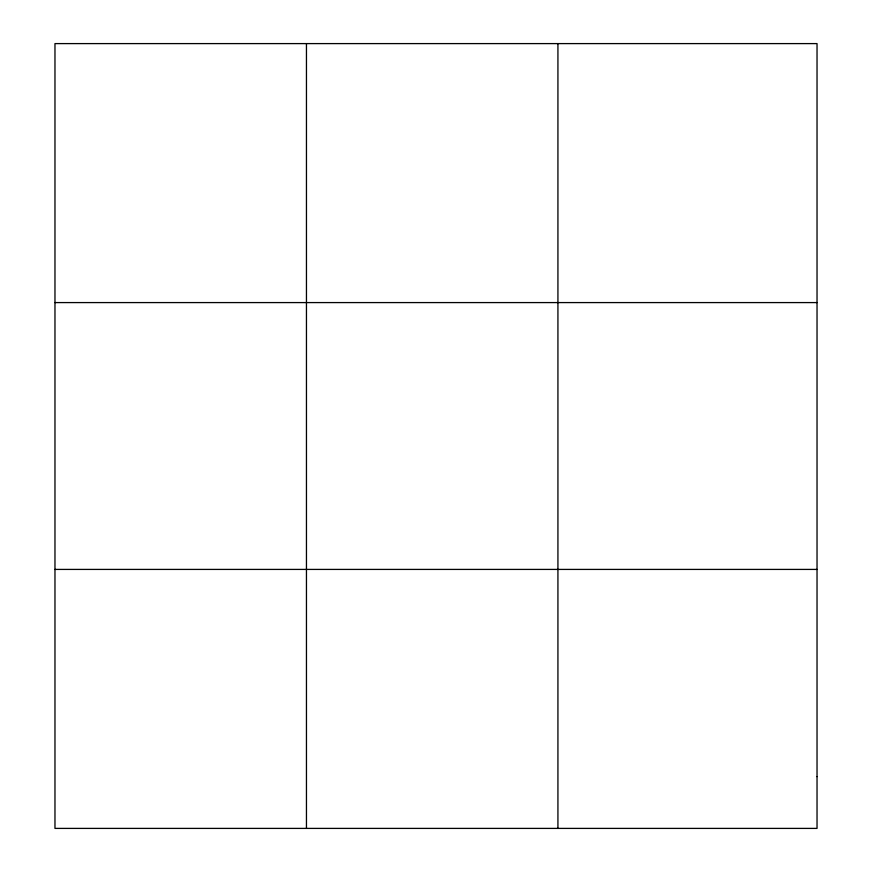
<?xml version="1.0" encoding="UTF-8"?>
<svg xmlns="http://www.w3.org/2000/svg" width="872" height="872" viewBox="0 0 872 872"><rect width="100%" height="100%" fill="white"/><g stroke="black" fill="none" stroke-linecap="round" stroke-linejoin="round"><path stroke-width="1.31" d="M306.454 43.6L306.454 828.4M557.927 43.6L557.927 828.4M54.969 302.584L817.031 302.584M54.969 569.416L817.031 569.416M817.031 776.603L817.031 828.4L54.969 828.4L54.969 43.6L817.031 43.6L817.031 776.603"/></g></svg>
